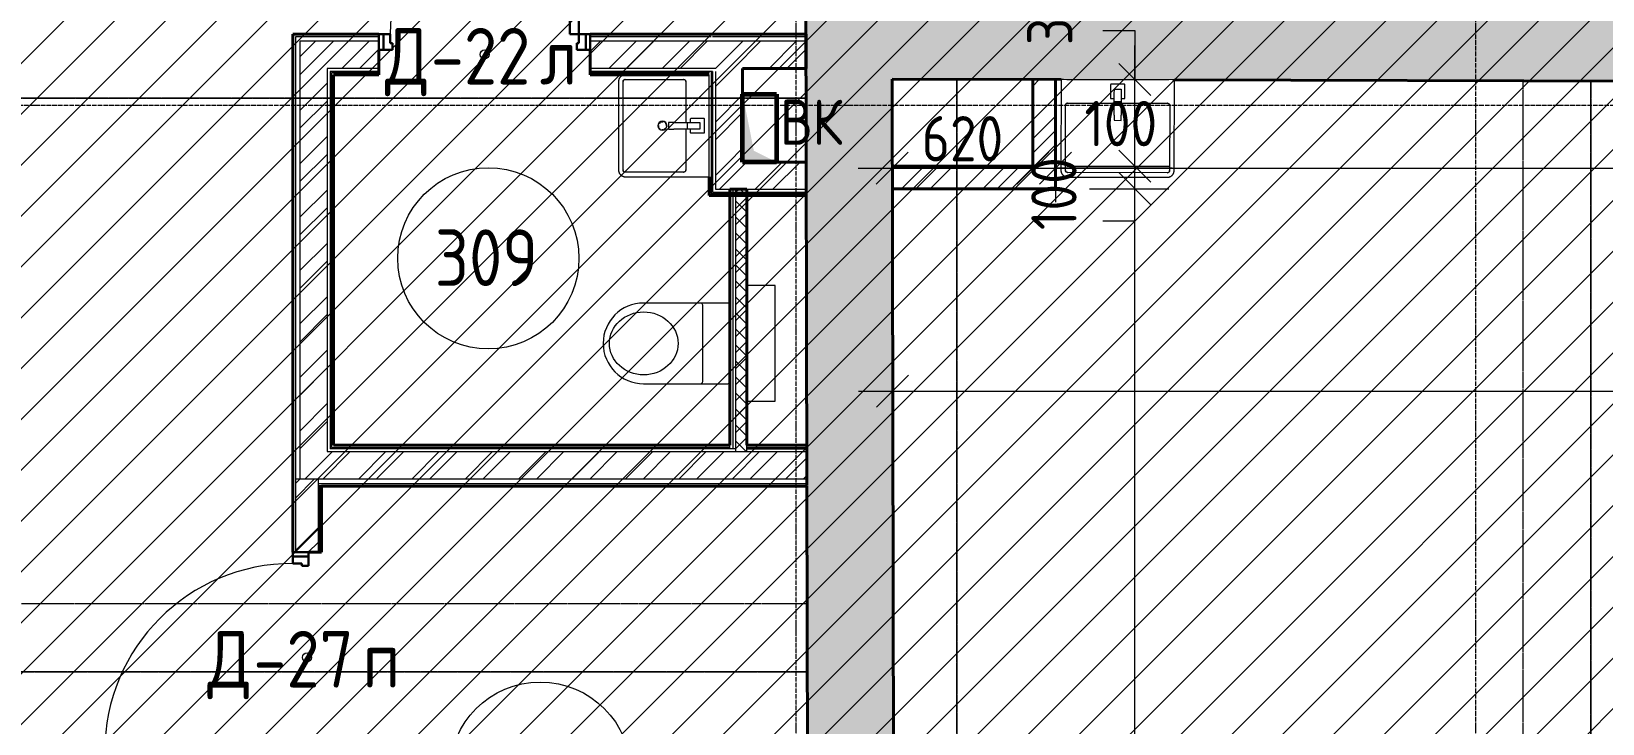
# Model space of a CAD drawing. Header units: millimetres. Extents: x -11886 to 379896, y -8130 to 47743.
# Drawn here: x 220311 to 227247, y 6026 to 9082 of the extents above; entities that cross this region are included whole.
import ezdxf

# ---------------------------------------------------------------- set-up
doc = ezdxf.new("R2010")
doc.units = ezdxf.units.MM
doc.linetypes.add('ADSK_Линия сетки', pattern=[25, 20, -2.5, 0, -2.5])
doc.linetypes.add('ADSK_Сверху', pattern=[4.5, 3, -1.5])
for name, color, linetype, lineweight in [('Аннотация', 7, 'Continuous', 9), ('Каркас', 7, 'Continuous', 18), ('Марки дверей', 7, 'Continuous', 20), ('Марки помещений', 7, 'Continuous', 20), ('Оси', 7, 'Continuous', 9), ('Размеры', 7, 'Continuous', 9), ('Узлы', 7, 'Continuous', 18)]:
    doc.layers.add(name, color=color, linetype=linetype, lineweight=lineweight)
for name, color, linetype, lineweight, true_color in [('Двери', 5, 'Continuous', 18, 0x0000ff), ('Линии', 7, 'Continuous', 9, 0x00a600), ('Обобщенные модели', 5, 'Continuous', 18, 0x0000ff), ('Сантехника', 5, 'Continuous', 18, 0x0000ff), ('Стены внутренние', 5, 'Continuous', 18, 0x0000ff), ('Стены штриховка', 5, 'Continuous', 18, 0x0000ff)]:
    doc.layers.add(name, color=color, linetype=linetype, lineweight=lineweight, true_color=true_color)
doc.styles.add('GOST Common_1', font='GOST_Common.ttf', dxfattribs={"width": 0.9, "height": 200})
doc.styles.add('GOST Common_2', font='GOST_Common.ttf', dxfattribs={"width": 0.9, "height": 250})
doc.dimstyles.new('ADSK_Основной_2_мм_Округление_до_1_мм', dxfattribs={"dimscale": 304.8, "dimtxt": 201.142999, "dimasz": 0.463911, "dimexe": 0.492126, "dimexo": 0.492126, "dimgap": 0.098425, "dimtad": 1, "dimdec": 0, "dimdsep": 46, "dimtxsty": 'GOST Common_1', "dimblk1": 'OBLIQUE', "dimblk2": 'OBLIQUE', "dimsah": 1, "dimcen": 0.09, "dimdle": 0.492126, "dimazin": 2, "dimtfac": 1, "dimtdec": 4, "dimtix": 1, "dimtmove": 0, "dimatfit": 3, "dimfxl": 1, "dimtvp": 1, "dimtolj": 1, "dimtzin": 0, "dimlwd": 20, "dimlwe": 20, "dimarcsym": 2})
doc.dimstyles.new('ADSK_Основной_2_мм_Округление_до_1_мм_1', dxfattribs={"dimscale": 304.8, "dimtxt": 201.142999, "dimasz": 0.463911, "dimexe": 0.492126, "dimexo": 0.492126, "dimgap": 0.098425, "dimtad": 1, "dimdec": 0, "dimdsep": 46, "dimtxsty": 'GOST Common_1', "dimblk1": 'OBLIQUE', "dimblk2": 'OBLIQUE', "dimsah": 1, "dimcen": 0.09, "dimdle": 0.492126, "dimazin": 2, "dimtfac": 1, "dimtdec": 4, "dimtix": 1, "dimtmove": 1, "dimatfit": 3, "dimfxl": 1, "dimtvp": 1, "dimtolj": 1, "dimtzin": 0, "dimlwd": 20, "dimlwe": 20, "dimarcsym": 2})
pattern_1 = [(45, (215977.25, 150), (-179.605, 179.605), []), (45, (216040.75, 150), (0, 359.21), []), (45, (215913.75, 150), (0, 359.21), [])]
pattern_2 = [(45, (215977.25, 150), (-117.8655, 117.8655), []), (45, (216055.83, 150), (-117.8655, 117.8655), [])]

# ---------------------------------------------------------------- blocks, each defined once
blk = doc.blocks.new('AC_Дверь_Однопольная - Д-22л 933х2200h-1983239-03 План 3-го этажа')
at = {"layer": 'Двери', "lineweight": 30}
for p, q in [((416.5, 923), (376.5, 923)), ((376.5, 923), (376.5, 90)), ((416.5, 90), (416.5, 923)), ((-446.5, 90), (-466.5, 90)), ((-466.5, 90), (-466.5, 20)), ((-416.5, 90), (-446.5, 90)), ((-446.5, 90), (-446.5, 20)), ((-446.5, 20), (-446.5, 90)), ((-416.5, 50), (-416.5, 90)), ((376.5, 90), (416.5, 90)), ((446.5, 90), (416.5, 90)), ((416.5, 90), (416.5, 50)), ((446.5, 20), (446.5, 90)), ((466.5, 90), (446.5, 90)), ((446.5, 90), (446.5, 20)), ((466.5, 20), (466.5, 90)), ((-466.5, 20), (-446.5, 20)), ((-446.5, 20), (-406.5, 20)), ((-406.5, 50), (-416.5, 50)), ((-406.5, 20), (-406.5, 50)), ((416.5, 50), (406.5, 50)), ((406.5, 50), (406.5, 20)), ((406.5, 20), (446.5, 20)), ((446.5, 20), (466.5, 20))]:
    blk.add_line(p, q, dxfattribs=at)
at = {"layer": 'Двери'}
blk.add_arc((416.5, 90), 833, 90, 180, dxfattribs=at)
blk = doc.blocks.new('AC_Дверь_Однопольная - Д-27п 930х2200h-1983248-03 План 3-го этажа')
at = {"layer": 'Двери', "lineweight": 30}
for p, q in [((-415, 893.5), (-375, 893.5)), ((-415, 63.5), (-415, 893.5)), ((-375, 893.5), (-375, 63.5)), ((-465, 63.5), (-445, 63.5)), ((-465, -6.5), (-465, 63.5)), ((-445, 63.5), (-415, 63.5)), ((-445, -6.5), (-445, 63.5)), ((-445, 63.5), (-445, -6.5)), ((-375, 63.5), (-415, 63.5)), ((-415, 63.5), (-415, 23.5)), ((-415, 23.5), (-405, 23.5)), ((-405, 23.5), (-405, -6.5)), ((405, 23.5), (415, 23.5)), ((405, -6.5), (405, 23.5)), ((415, 63.5), (445, 63.5)), ((415, 23.5), (415, 63.5)), ((445, 63.5), (445, -6.5)), ((445, 63.5), (465, 63.5)), ((445, -6.5), (445, 63.5)), ((465, 63.5), (465, -6.5)), ((-445, -6.5), (-465, -6.5)), ((-405, -6.5), (-445, -6.5)), ((445, -6.5), (405, -6.5)), ((465, -6.5), (445, -6.5))]:
    blk.add_line(p, q, dxfattribs=at)
at = {"layer": 'Двери'}
blk.add_arc((-415, 63.5), 830, 0, 90, dxfattribs=at)
blk = doc.blocks.new('Parametric_Porcelain_bathroom_sink_20774 - 450х400мм-2098795-03 План 3-го этажа')
at = {"layer": 'Сантехника'}
for p, q in [((320, 424), (-70, 424)), ((-100, 394), (-100, 24)), ((-80, 137.2), (-80, 394)), ((-70, 404), (320, 404)), ((330, 394), (330, 137.2)), ((350, 24), (350, 394)), ((140, 203.1), (110, 203.1)), ((110, 203.1), (110, 180.1)), ((140, 203.1), (110, 203.1)), ((110, 120.5), (110, 180.1)), ((140, 180.1), (140, 203.1)), ((140, 180.1), (140, 120.5)), ((110, 127.2), (-70, 127.2)), ((93.2, 105.2), (93.2, 45.6)), ((110, 107.1), (95.1, 107.1)), ((110, 85.5), (110, 120.5)), ((140, 120.5), (110, 120.5)), ((110, 65.5), (110, 85.5)), ((320, 127.2), (140, 127.2)), ((140, 120.5), (140, 85.5)), ((154.6, 107.1), (140, 107.1)), ((140, 85.5), (140, 65.5)), ((156.5, 45.6), (156.5, 105.2)), ((-100, 24), (-95, 24)), ((-95, 24), (-90, 24)), ((-90, 24), (340, 24)), ((94.7, 44.1), (155, 44.1)), ((140, 65.5), (110, 65.5)), ((340, 24), (345, 24)), ((345, 24), (350, 24))]:
    blk.add_line(p, q, dxfattribs=at)
at = {"layer": 'Сантехника', "flags": 128}
for points in [[(-70, 424), (-71.2, 424), (-72.4, 423.9), (-73.6, 423.8), (-74.8, 423.6), (-76, 423.4), (-77.1, 423.1), (-78.3, 422.8), (-79.4, 422.5), (-80.6, 422.1), (-81.7, 421.6), (-82.8, 421.1), (-83.9, 420.6), (-84.9, 420), (-85.9, 419.4), (-86.9, 418.8), (-87.9, 418.1), (-88.9, 417.3), (-89.8, 416.6), (-90.7, 415.7), (-91.5, 414.9), (-92.3, 414), (-93.1, 413.1), (-93.9, 412.2), (-94.6, 411.2), (-95.2, 410.2), (-95.9, 409.2), (-96.5, 408.1), (-97, 407.1), (-97.5, 406), (-98, 404.9), (-98.4, 403.7), (-98.7, 402.6), (-99.1, 401.4), (-99.3, 400.3), (-99.6, 399.1), (-99.7, 397.9), (-99.9, 396.7), (-100, 395.5), (-100, 394.3), (-100, 394)], [(350, 394), (350, 395.2), (349.9, 396.4), (349.8, 397.6), (349.6, 398.8), (349.4, 400), (349.1, 401.1), (348.8, 402.3), (348.5, 403.4), (348.1, 404.6), (347.6, 405.7), (347.1, 406.8), (346.6, 407.9), (346, 408.9), (345.4, 409.9), (344.8, 410.9), (344.1, 411.9), (343.3, 412.9), (342.6, 413.8), (341.7, 414.7), (340.9, 415.5), (340, 416.3), (339.1, 417.1), (338.2, 417.9), (337.2, 418.6), (336.2, 419.2), (335.2, 419.9), (334.1, 420.5), (333.1, 421), (332, 421.5), (330.9, 422), (329.7, 422.4), (328.6, 422.7), (327.4, 423.1), (326.3, 423.3), (325.1, 423.6), (323.9, 423.7), (322.7, 423.9), (321.5, 424), (320.3, 424), (320, 424)], [(-80, 394), (-80, 394.4), (-80, 394.8), (-79.9, 395.2), (-79.9, 395.6), (-79.8, 396), (-79.7, 396.4), (-79.6, 396.8), (-79.5, 397.1), (-79.4, 397.5), (-79.2, 397.9), (-79, 398.3), (-78.9, 398.6), (-78.7, 399), (-78.5, 399.3), (-78.3, 399.6), (-78, 400), (-77.8, 400.3), (-77.5, 400.6), (-77.2, 400.9), (-77, 401.2), (-76.7, 401.4), (-76.4, 401.7), (-76.1, 402), (-75.7, 402.2), (-75.4, 402.4), (-75.1, 402.6), (-74.7, 402.8), (-74.4, 403), (-74, 403.2), (-73.6, 403.3), (-73.2, 403.5), (-72.9, 403.6), (-72.5, 403.7), (-72.1, 403.8), (-71.7, 403.9), (-71.3, 403.9), (-70.9, 404), (-70.5, 404), (-70.1, 404), (-70, 404)], [(-79.9, 395.3), (-80, 394.9), (-80, 394.5), (-80, 394.1), (-80, 394)], [(-76, 402), (-76.3, 401.8), (-76.6, 401.5), (-76.9, 401.2), (-77.2, 401), (-77.4, 400.7)], [(-70, 404), (-70.4, 404), (-70.8, 404), (-71.2, 403.9), (-71.6, 403.9)], [(321.3, 403.9), (320.9, 404), (320.5, 404), (320.1, 404), (320, 404)], [(320, 404), (320.4, 404), (320.8, 404), (321.2, 403.9), (321.6, 403.9), (322, 403.8), (322.4, 403.7), (322.8, 403.6), (323.1, 403.5), (323.5, 403.4), (323.9, 403.2), (324.3, 403), (324.6, 402.9), (325, 402.7), (325.3, 402.5), (325.6, 402.3), (326, 402), (326.3, 401.8), (326.6, 401.5), (326.9, 401.2), (327.2, 401), (327.4, 400.7), (327.7, 400.4), (328, 400.1), (328.2, 399.7), (328.4, 399.4), (328.6, 399.1), (328.8, 398.7), (329, 398.4), (329.2, 398), (329.3, 397.6), (329.5, 397.2), (329.6, 396.9), (329.7, 396.5), (329.8, 396.1), (329.9, 395.7), (329.9, 395.3), (330, 394.9), (330, 394.5), (330, 394.1), (330, 394)], [(328, 400), (327.8, 400.3), (327.5, 400.6), (327.2, 400.9), (327, 401.2), (326.7, 401.4)], [(330, 394), (330, 394.4), (330, 394.8), (329.9, 395.2), (329.9, 395.6)], [(-80, 137.2), (-80, 136.8), (-80, 136.4), (-79.9, 136), (-79.9, 135.6)], [(-70, 127.2), (-70.4, 127.2), (-70.8, 127.2), (-71.2, 127.2), (-71.6, 127.3), (-72, 127.4), (-72.4, 127.5), (-72.8, 127.6), (-73.1, 127.7), (-73.5, 127.8), (-73.9, 128), (-74.3, 128.1), (-74.6, 128.3), (-75, 128.5), (-75.3, 128.7), (-75.6, 128.9), (-76, 129.2), (-76.3, 129.4), (-76.6, 129.7), (-76.9, 129.9), (-77.2, 130.2), (-77.4, 130.5), (-77.7, 130.8), (-78, 131.1), (-78.2, 131.4), (-78.4, 131.8), (-78.6, 132.1), (-78.8, 132.5), (-79, 132.8), (-79.2, 133.2), (-79.3, 133.5), (-79.5, 133.9), (-79.6, 134.3), (-79.7, 134.7), (-79.8, 135.1), (-79.9, 135.5), (-79.9, 135.9), (-80, 136.3), (-80, 136.7), (-80, 137.1), (-80, 137.2)], [(-78, 131.2), (-77.8, 130.9), (-77.5, 130.6), (-77.2, 130.3), (-77, 130), (-76.7, 129.7)], [(-71.3, 127.3), (-70.9, 127.2), (-70.5, 127.2), (-70.1, 127.2), (-70, 127.2)], [(330, 137.2), (330, 136.8), (330, 136.4), (329.9, 136), (329.9, 135.6), (329.8, 135.2), (329.7, 134.8), (329.6, 134.4), (329.5, 134), (329.4, 133.6), (329.2, 133.3), (329, 132.9), (328.9, 132.6), (328.7, 132.2), (328.5, 131.9), (328.3, 131.5), (328, 131.2), (327.8, 130.9), (327.5, 130.6), (327.2, 130.3), (327, 130), (326.7, 129.7), (326.4, 129.5), (326.1, 129.2), (325.7, 129), (325.4, 128.8), (325.1, 128.5), (324.7, 128.4), (324.4, 128.2), (324, 128), (323.6, 127.9), (323.2, 127.7), (322.9, 127.6), (322.5, 127.5), (322.1, 127.4), (321.7, 127.3), (321.3, 127.3), (320.9, 127.2), (320.5, 127.2), (320.1, 127.2), (320, 127.2)], [(320, 127.2), (320.4, 127.2), (320.8, 127.2), (321.2, 127.2), (321.6, 127.3)], [(326, 129.2), (326.3, 129.4), (326.6, 129.7), (326.9, 129.9), (327.2, 130.2), (327.4, 130.5)], [(329.9, 135.9), (330, 136.3), (330, 136.7), (330, 137.1), (330, 137.2)]]:
    blk.add_lwpolyline(points, dxfattribs=at)
at = {"layer": 'Сантехника'}
for centre, radius, start, end in [((125, 230), 20, 0, 180), ((125, 230), 20, 180, 360), ((125, 230), 18.2, 165.15778, 180), ((125, 230), 18.2, 180, 191.34075), ((125, 230), 16.3, 175.36727, 180), ((125, 230), 16.3, 175.36727, 180), ((125, 230), 16.3, 180, 198.62064), ((125, 230), 16.3, 180, 198.62064), ((125, 230), 18.2, 208.98332, 219.73377), ((125, 230), 18.2, 95.84531, 146.66266), ((125, 230), 16.3, 216.87489, 225), ((125, 230), 16.3, 216.87489, 225), ((125, 230), 18.2, 225, 229.4056), ((125, 230), 18.2, 232.75928, 242.71908), ((125, 230), 18.2, 265.13096, 274.18327), ((125, 230), 18.2, 85.13096, 94.18327), ((125, 230), 18.2, 278.65741, 326.66266), ((125, 230), 18.2, 52.75928, 62.71908), ((125, 230), 16.3, 36.87489, 45), ((125, 230), 16.3, 36.87489, 45), ((125, 230), 18.2, 45, 49.4056), ((125, 230), 18.2, 28.98332, 39.73377), ((125, 230), 16.3, 0, 18.62064), ((125, 230), 16.3, 0, 18.62064), ((125, 230), 16.3, 355.36727, 360), ((125, 230), 16.3, 355.36727, 360), ((125, 230), 18.2, 345.15778, 360), ((125, 230), 18.2, 0, 11.34075), ((95.1, 105.2), 1.87, 90, 180), ((95.1, 105.2), 1.87, 120, 150), ((95.1, 105.2), 1.87, 120, 150), ((95.1, 105.2), 1.87, 120, 150), ((154.6, 105.2), 1.87, 0, 90), ((154.6, 105.2), 1.87, 30, 60), ((154.6, 105.2), 1.87, 30, 60), ((154.6, 105.2), 1.87, 30, 60), ((94.7, 45.6), 1.49, 180, 270), ((155, 45.6), 1.49, 270, 360)]:
    blk.add_arc(centre, radius, start, end, dxfattribs=at)
blk = doc.blocks.new('Туалет подвесной-Moderna R-Laufen - 000 White-2284892-03 План 3-го этажа')
at = {"layer": 'Обобщенные модели'}
for p, q in [((-53, 419.3), (-53, 47.4)), ((303, 47.4), (303, 419.3)), ((-43.1, 157.8), (293.1, 157.8))]:
    blk.add_line(p, q, dxfattribs=at)
for centre, radius, start, end in [((125, 419.3), 178, 360, 180), ((-43.1, 167.7), 9.89, 180, 270), ((293.1, 167.7), 9.89, 270, 360), ((-43.1, 47.4), 9.89, 180, 270), ((293.1, 47.4), 9.89, 270, 360)]:
    blk.add_arc(centre, radius, start, end, dxfattribs=at)
blk.add_ellipse((125, 418.3), major_axis=(0, 151.6), ratio=0.916517, dxfattribs=at)
at = {"layer": 'Сантехника'}
for p, q in [((-130, -37.5), (-130, -162.5)), ((380, -162.5), (380, -37.5)), ((-130, -162.5), (380, -162.5))]:
    blk.add_line(p, q, dxfattribs=at)
blk = doc.blocks.new('Parametric_Porcelain_bathroom_sink_20774 - 500х430мм-V217-03 План 3-го этажа')
at = {"layer": 'Сантехника'}
for p, q in [((345, 570), (-95, 570)), ((-125, 540), (-125, 140)), ((-105, 253.2), (-105, 540)), ((-95, 550), (345, 550)), ((355, 540), (355, 253.2)), ((375, 140), (375, 540)), ((140, 319.1), (110, 319.1)), ((110, 319.1), (110, 296.1)), ((140, 319.1), (110, 319.1)), ((110, 236.5), (110, 296.1)), ((140, 296.1), (140, 319.1)), ((140, 296.1), (140, 236.5)), ((110, 243.2), (-95, 243.2)), ((93.2, 221.2), (93.2, 161.6)), ((110, 223.1), (95.1, 223.1)), ((110, 201.5), (110, 236.5)), ((140, 236.5), (110, 236.5)), ((345, 243.2), (140, 243.2)), ((140, 236.5), (140, 201.5)), ((154.6, 223.1), (140, 223.1)), ((156.5, 161.6), (156.5, 221.2)), ((-125, 140), (-120, 140)), ((-120, 140), (-115, 140)), ((-115, 140), (365, 140)), ((94.7, 160.1), (155, 160.1)), ((110, 181.5), (110, 201.5)), ((140, 181.5), (110, 181.5)), ((140, 201.5), (140, 181.5)), ((365, 140), (370, 140)), ((370, 140), (375, 140))]:
    blk.add_line(p, q, dxfattribs=at)
at = {"layer": 'Сантехника', "flags": 128}
for points in [[(-95, 570), (-96.2, 570), (-97.4, 569.9), (-98.6, 569.8), (-99.8, 569.6), (-101, 569.4), (-102.1, 569.1), (-103.3, 568.8), (-104.4, 568.5), (-105.6, 568.1), (-106.7, 567.6), (-107.8, 567.1), (-108.9, 566.6), (-109.9, 566), (-110.9, 565.4), (-111.9, 564.8), (-112.9, 564.1), (-113.9, 563.3), (-114.8, 562.6), (-115.7, 561.7), (-116.5, 560.9), (-117.3, 560), (-118.1, 559.1), (-118.9, 558.2), (-119.6, 557.2), (-120.2, 556.2), (-120.9, 555.2), (-121.5, 554.1), (-122, 553.1), (-122.5, 552), (-123, 550.9), (-123.4, 549.7), (-123.7, 548.6), (-124.1, 547.4), (-124.3, 546.3), (-124.6, 545.1), (-124.7, 543.9), (-124.9, 542.7), (-125, 541.5), (-125, 540.3), (-125, 540)], [(375, 540), (375, 541.2), (374.9, 542.4), (374.8, 543.6), (374.6, 544.8), (374.4, 546), (374.1, 547.1), (373.8, 548.3), (373.5, 549.4), (373.1, 550.6), (372.6, 551.7), (372.1, 552.8), (371.6, 553.9), (371, 554.9), (370.4, 555.9), (369.8, 556.9), (369.1, 557.9), (368.3, 558.9), (367.6, 559.8), (366.7, 560.7), (365.9, 561.5), (365, 562.3), (364.1, 563.1), (363.2, 563.9), (362.2, 564.6), (361.2, 565.2), (360.2, 565.9), (359.1, 566.5), (358.1, 567), (357, 567.5), (355.9, 568), (354.7, 568.4), (353.6, 568.7), (352.4, 569.1), (351.3, 569.3), (350.1, 569.6), (348.9, 569.7), (347.7, 569.9), (346.5, 570), (345.3, 570), (345, 570)], [(-105, 540), (-105, 540.4), (-105, 540.8), (-104.9, 541.2), (-104.9, 541.6), (-104.8, 542), (-104.7, 542.4), (-104.6, 542.8), (-104.5, 543.1), (-104.4, 543.5), (-104.2, 543.9), (-104, 544.3), (-103.9, 544.6), (-103.7, 545), (-103.5, 545.3), (-103.3, 545.6), (-103, 546), (-102.8, 546.3), (-102.5, 546.6), (-102.2, 546.9), (-102, 547.2), (-101.7, 547.4), (-101.4, 547.7), (-101.1, 548), (-100.7, 548.2), (-100.4, 548.4), (-100.1, 548.6), (-99.7, 548.8), (-99.4, 549), (-99, 549.2), (-98.6, 549.3), (-98.2, 549.5), (-97.9, 549.6), (-97.5, 549.7), (-97.1, 549.8), (-96.7, 549.9), (-96.3, 549.9), (-95.9, 550), (-95.5, 550), (-95.1, 550), (-95, 550)], [(-104.9, 541.3), (-105, 540.9), (-105, 540.5), (-105, 540.1), (-105, 540)], [(-101, 548), (-101.3, 547.8), (-101.6, 547.5), (-101.9, 547.2), (-102.2, 547), (-102.4, 546.7)], [(-95, 550), (-95.4, 550), (-95.8, 550), (-96.2, 549.9), (-96.6, 549.9)], [(346.3, 549.9), (345.9, 550), (345.5, 550), (345.1, 550), (345, 550)], [(345, 550), (345.4, 550), (345.8, 550), (346.2, 549.9), (346.6, 549.9), (347, 549.8), (347.4, 549.7), (347.8, 549.6), (348.1, 549.5), (348.5, 549.4), (348.9, 549.2), (349.3, 549), (349.6, 548.9), (350, 548.7), (350.3, 548.5), (350.6, 548.3), (351, 548), (351.3, 547.8), (351.6, 547.5), (351.9, 547.2), (352.2, 547), (352.4, 546.7), (352.7, 546.4), (353, 546.1), (353.2, 545.7), (353.4, 545.4), (353.6, 545.1), (353.8, 544.7), (354, 544.4), (354.2, 544), (354.3, 543.6), (354.5, 543.2), (354.6, 542.9), (354.7, 542.5), (354.8, 542.1), (354.9, 541.7), (354.9, 541.3), (355, 540.9), (355, 540.5), (355, 540.1), (355, 540)], [(353, 546), (352.8, 546.3), (352.5, 546.6), (352.2, 546.9), (352, 547.2), (351.7, 547.4)], [(355, 540), (355, 540.4), (355, 540.8), (354.9, 541.2), (354.9, 541.6)], [(-105, 253.2), (-105, 252.8), (-105, 252.4), (-104.9, 252), (-104.9, 251.6)], [(-95, 243.2), (-95.4, 243.2), (-95.8, 243.2), (-96.2, 243.2), (-96.6, 243.3), (-97, 243.4), (-97.4, 243.5), (-97.8, 243.6), (-98.1, 243.7), (-98.5, 243.8), (-98.9, 244), (-99.3, 244.1), (-99.6, 244.3), (-100, 244.5), (-100.3, 244.7), (-100.6, 244.9), (-101, 245.2), (-101.3, 245.4), (-101.6, 245.7), (-101.9, 245.9), (-102.2, 246.2), (-102.4, 246.5), (-102.7, 246.8), (-103, 247.1), (-103.2, 247.4), (-103.4, 247.8), (-103.6, 248.1), (-103.8, 248.5), (-104, 248.8), (-104.2, 249.2), (-104.3, 249.5), (-104.5, 249.9), (-104.6, 250.3), (-104.7, 250.7), (-104.8, 251.1), (-104.9, 251.5), (-104.9, 251.9), (-105, 252.3), (-105, 252.7), (-105, 253.1), (-105, 253.2)], [(-103, 247.2), (-102.8, 246.9), (-102.5, 246.6), (-102.2, 246.3), (-102, 246), (-101.7, 245.7)], [(-96.3, 243.3), (-95.9, 243.2), (-95.5, 243.2), (-95.1, 243.2), (-95, 243.2)], [(355, 253.2), (355, 252.8), (355, 252.4), (354.9, 252), (354.9, 251.6), (354.8, 251.2), (354.7, 250.8), (354.6, 250.4), (354.5, 250), (354.4, 249.6), (354.2, 249.3), (354, 248.9), (353.9, 248.6), (353.7, 248.2), (353.5, 247.9), (353.3, 247.5), (353, 247.2), (352.8, 246.9), (352.5, 246.6), (352.2, 246.3), (352, 246), (351.7, 245.7), (351.4, 245.5), (351.1, 245.2), (350.7, 245), (350.4, 244.8), (350.1, 244.5), (349.7, 244.4), (349.4, 244.2), (349, 244), (348.6, 243.9), (348.2, 243.7), (347.9, 243.6), (347.5, 243.5), (347.1, 243.4), (346.7, 243.3), (346.3, 243.3), (345.9, 243.2), (345.5, 243.2), (345.1, 243.2), (345, 243.2)], [(345, 243.2), (345.4, 243.2), (345.8, 243.2), (346.2, 243.2), (346.6, 243.3)], [(351, 245.2), (351.3, 245.4), (351.6, 245.7), (351.9, 245.9), (352.2, 246.2), (352.4, 246.5)], [(354.9, 251.9), (355, 252.3), (355, 252.7), (355, 253.1), (355, 253.2)]]:
    blk.add_lwpolyline(points, dxfattribs=at)
at = {"layer": 'Сантехника'}
for centre, radius, start, end in [((95.1, 221.2), 1.87, 90, 180), ((95.1, 221.2), 1.87, 120, 150), ((95.1, 221.2), 1.87, 120, 150), ((95.1, 221.2), 1.87, 120, 150), ((154.6, 221.2), 1.87, 0, 90), ((154.6, 221.2), 1.87, 30, 60), ((154.6, 221.2), 1.87, 30, 60), ((154.6, 221.2), 1.87, 30, 60), ((94.7, 161.6), 1.49, 180, 270), ((155, 161.6), 1.49, 270, 360)]:
    blk.add_arc(centre, radius, start, end, dxfattribs=at)
blk = doc.blocks.new('ADSK_Марка_Помещение_ОдноЗначение - Номер-247393-03 План 3-го этажа')
at = {"layer": 'Марки помещений'}
blk.add_circle((0, 0), 4, dxfattribs=at)
blk = doc.blocks.new('ADSK_Марка_Дверь - Типоразмер_ADSK_Марка-58376-03 План 3-го этажа')
at = {"layer": 'Марки дверей', "lineweight": 9}
blk.add_circle((0, 0), 0.2, dxfattribs=at)
blk = doc.blocks.new('_Oblique')
at = {"color": 0, "linetype": 'ByBlock', "lineweight": -2}
blk.add_line((-0.5, -0.5), (0.5, 0.5), dxfattribs=at)
blk = doc.blocks.new('*D2357')
at = {"layer": 'Defpoints', "color": 0, "transparency": 16777216}
for p in [(224112, 8387.8), (240548.3, 7593.7), (240548.3, 7493.7)]:
    blk.add_point(p, dxfattribs=at)
at = {"layer": 'Размеры', "color": 0, "lineweight": 20, "transparency": 16777216}
for p, q in [((224112, 8237.8), (224112, 7343.7)), ((223962, 7493.7), (240698.3, 7493.7)), ((240548.3, 7443.7), (240548.3, 7343.7))]:
    blk.add_line(p, q, dxfattribs=at)
at = {"layer": 'Размеры', "color": 0, "lineweight": 20, "transparency": 16777216, "xscale": 141.4, "yscale": 141.4, "zscale": 141.4, "rotation": 180}
blk.add_blockref('_Oblique', (224112, 7493.7), dxfattribs=at)
at = {"layer": 'Размеры', "color": 0, "lineweight": 20, "transparency": 16777216, "xscale": 141.4, "yscale": 141.4, "zscale": 141.4}
blk.add_blockref('_Oblique', (240548.3, 7493.7), dxfattribs=at)
at = {"layer": 'Размеры', "color": 0, "lineweight": 20, "transparency": 16777216, "insert": (232330.1, 7623.7), "char_height": 200, "width": 732.297, "attachment_point": 5, "style": 'GOST Common_1'}
blk.add_mtext('\\A1;16436', dxfattribs=at)
blk = doc.blocks.new('*D2362')
at = {"layer": 'Defpoints', "color": 0, "transparency": 16777216}
for p in [(224111, 8871.3), (224731.4, 8487.8), (224731.4, 8478.3)]:
    blk.add_point(p, dxfattribs=at)
at = {"layer": 'Размеры', "color": 0, "lineweight": 20, "transparency": 16777216}
for p, q in [((224111, 8721.3), (224111, 8328.3)), ((223961, 8478.3), (224881.4, 8478.3)), ((224731.4, 8337.8), (224731.4, 8328.3))]:
    blk.add_line(p, q, dxfattribs=at)
at = {"layer": 'Размеры', "color": 0, "lineweight": 20, "transparency": 16777216, "xscale": 141.4, "yscale": 141.4, "zscale": 141.4, "rotation": 180}
blk.add_blockref('_Oblique', (224111, 8478.3), dxfattribs=at)
at = {"layer": 'Размеры', "color": 0, "lineweight": 20, "transparency": 16777216, "xscale": 141.4, "yscale": 141.4, "zscale": 141.4}
blk.add_blockref('_Oblique', (224731.4, 8478.3), dxfattribs=at)
at = {"layer": 'Размеры', "color": 0, "lineweight": 20, "transparency": 16777216, "insert": (224421.2, 8608.3), "char_height": 200, "width": 454.106, "attachment_point": 5, "style": 'GOST Common_1'}
blk.add_mtext('\\A1;620', dxfattribs=at)
blk = doc.blocks.new('*D2363')
at = {"layer": 'Defpoints', "color": 0, "transparency": 16777216}
for p in [(224831.4, 8578.3), (224731.4, 8487.8), (224831.4, 8478.3)]:
    blk.add_point(p, dxfattribs=at)
at = {"layer": 'Размеры', "color": 0, "lineweight": 20, "transparency": 16777216}
for p, q in [((224581.4, 8478.3), (224981.4, 8478.3)), ((225346.9, 8478.3), (224831.4, 8478.3)), ((224831.4, 8428.3), (224831.4, 8328.3)), ((224731.4, 8337.8), (224731.4, 8328.3))]:
    blk.add_line(p, q, dxfattribs=at)
at = {"layer": 'Размеры', "color": 0, "lineweight": 20, "transparency": 16777216, "xscale": 141.4, "yscale": 141.4, "zscale": 141.4, "rotation": 180}
blk.add_blockref('_Oblique', (224731.4, 8478.3), dxfattribs=at)
at = {"layer": 'Размеры', "color": 0, "lineweight": 20, "transparency": 16777216, "xscale": 141.4, "yscale": 141.4, "zscale": 141.4}
blk.add_blockref('_Oblique', (224831.4, 8478.3), dxfattribs=at)
at = {"layer": 'Размеры', "color": 0, "lineweight": 20, "transparency": 16777216, "insert": (224959.4, 8775), "char_height": 200, "width": 409.104, "attachment_point": 1, "line_spacing_factor": 1.022761, "style": 'GOST Common_1'}
blk.add_mtext('\\A1;100', dxfattribs=at)
blk = doc.blocks.new('*D2364')
at = {"layer": 'Defpoints', "color": 0, "transparency": 16777216}
for p in [(224831.4, 8578.3), (231250.6, 8578.3), (231250.6, 8478.3)]:
    blk.add_point(p, dxfattribs=at)
at = {"layer": 'Размеры', "color": 0, "lineweight": 20, "transparency": 16777216}
for p, q in [((224681.4, 8478.3), (231400.6, 8478.3)), ((224831.4, 8428.3), (224831.4, 8328.3)), ((231250.6, 8428.3), (231250.6, 8328.3))]:
    blk.add_line(p, q, dxfattribs=at)
at = {"layer": 'Размеры', "color": 0, "lineweight": 20, "transparency": 16777216, "xscale": 141.4, "yscale": 141.4, "zscale": 141.4, "rotation": 180}
blk.add_blockref('_Oblique', (224831.4, 8478.3), dxfattribs=at)
at = {"layer": 'Размеры', "color": 0, "lineweight": 20, "transparency": 16777216, "xscale": 141.4, "yscale": 141.4, "zscale": 141.4}
blk.add_blockref('_Oblique', (231250.6, 8478.3), dxfattribs=at)
at = {"layer": 'Размеры', "color": 0, "lineweight": 20, "transparency": 16777216, "insert": (228041, 8608.3), "char_height": 200, "width": 580.928, "attachment_point": 5, "style": 'GOST Common_1'}
blk.add_mtext('\\A1;6419', dxfattribs=at)
blk = doc.blocks.new('*D2388')
at = {"layer": 'Defpoints', "color": 0, "transparency": 16777216}
for p in [(224831.4, 8387.8), (225182.6, 8387.8), (225082.6, 2889.5)]:
    blk.add_point(p, dxfattribs=at)
at = {"layer": 'Размеры', "color": 0, "lineweight": 20, "transparency": 16777216}
for p, q in [((225182.6, 2739.5), (225182.6, 8537.8)), ((224981.4, 8387.8), (225332.6, 8387.8)), ((225232.6, 2889.5), (225332.6, 2889.5))]:
    blk.add_line(p, q, dxfattribs=at)
at = {"layer": 'Размеры', "color": 0, "lineweight": 20, "transparency": 16777216, "xscale": 141.4, "yscale": 141.4, "zscale": 141.4}
for p, rotation in [((225182.6, 8387.8), 90), ((225182.6, 2889.5), 270)]:
    blk.add_blockref('_Oblique', p, dxfattribs=dict(at, rotation=rotation))
at = {"layer": 'Размеры', "color": 0, "lineweight": 20, "transparency": 16777216, "insert": (225052.6, 5638.6), "char_height": 200, "width": 625.93, "attachment_point": 5, "rotation": 90, "style": 'GOST Common_1'}
blk.add_mtext('\\A1;5498', dxfattribs=at)
blk = doc.blocks.new('*D2389')
at = {"layer": 'Defpoints', "color": 0, "transparency": 16777216}
for p in [(224731.4, 8487.8), (225182.6, 8487.8), (224831.4, 8387.8)]:
    blk.add_point(p, dxfattribs=at)
at = {"layer": 'Размеры', "color": 0, "lineweight": 20, "transparency": 16777216}
for p, q in [((225182.6, 8237.8), (225182.6, 8637.8)), ((224881.4, 8487.8), (225332.6, 8487.8)), ((224981.4, 8387.8), (225332.6, 8387.8)), ((225182.6, 8246.4), (225182.6, 8387.8)), ((225041.2, 8246.4), (225182.6, 8246.4))]:
    blk.add_line(p, q, dxfattribs=at)
at = {"layer": 'Размеры', "color": 0, "lineweight": 20, "transparency": 16777216, "xscale": 141.4, "yscale": 141.4, "zscale": 141.4}
for p, rotation in [((225182.6, 8487.8), 90), ((225182.6, 8387.8), 270)]:
    blk.add_blockref('_Oblique', p, dxfattribs=dict(at, rotation=rotation))
at = {"layer": 'Размеры', "color": 0, "lineweight": 20, "transparency": 16777216, "insert": (224724.9, 8205.2), "char_height": 200, "width": 409.104, "attachment_point": 1, "rotation": 90, "line_spacing_factor": 1.022761, "style": 'GOST Common_1'}
blk.add_mtext('\\A1;100', dxfattribs=at)
blk = doc.blocks.new('*D2390')
at = {"layer": 'Defpoints', "color": 0, "transparency": 16777216}
for p in [(224731.4, 8869.6), (225182.6, 8869.6), (224731.4, 8487.8)]:
    blk.add_point(p, dxfattribs=at)
at = {"layer": 'Размеры', "color": 0, "lineweight": 20, "transparency": 16777216}
for p, q in [((225041.2, 9085.7), (225182.6, 9085.7)), ((225182.6, 9085.7), (225182.6, 8869.6)), ((225182.6, 8337.8), (225182.6, 9019.6)), ((224881.4, 8869.6), (225332.6, 8869.6)), ((224881.4, 8487.8), (225332.6, 8487.8))]:
    blk.add_line(p, q, dxfattribs=at)
at = {"layer": 'Размеры', "color": 0, "lineweight": 20, "transparency": 16777216, "xscale": 141.4, "yscale": 141.4, "zscale": 141.4}
for p, rotation in [((225182.6, 8869.6), 90), ((225182.6, 8487.8), 270)]:
    blk.add_blockref('_Oblique', p, dxfattribs=dict(at, rotation=rotation))
at = {"layer": 'Размеры', "color": 0, "lineweight": 20, "transparency": 16777216, "insert": (224706.9, 9022), "char_height": 200, "width": 454.106, "attachment_point": 1, "rotation": 90, "line_spacing_factor": 1.022761, "style": 'GOST Common_1'}
blk.add_mtext('\\A1;382', dxfattribs=at)

msp = doc.modelspace()

# ---------------------------------------------------------------- hatches: boundary and pattern name
at = {"lineweight": 13, "true_color": 0x636466, "transparency": 33554559}
h = msp.add_hatch(dxfattribs=at)
h.set_pattern_fill('ANSI31', color=251, scale=50)
h.set_pattern_definition([(45, (215977.25, 85026.59), (-112.2532, 112.2532), [])])
h.paths.add_polyline_path([(265910.66, 8682.3), (272191.2, 8682.3), (272009.87, 43909.21), (262010.47, 43909.21), (262010.47, 21084.06), (262697.11, 21054.57), (262698.93, 11328.12), (216748.38, 11328.12), (216748.38, 8679.25), (216267.75, 8679.25), (216267.75, 456.79), (224250.25, 422.02), (224250.25, 2336.48), (234949.9, 2336.48), (234949.9, -2582.57), (247313.65, -2582.57), (247313.65, 2335.74), (258014.19, 2256.79), (258014.19, 300.23), (265910.66, 300.23)])
at = {"layer": 'Стены внутренние', "true_color": 0xc0c0c0}
msp.add_hatch(color=9, dxfattribs=at).paths.add_polyline_path([(223742.76, 2889.13), (224122.76, 2889.88), (224110.28, 9251.26), (223730.27, 9252.27), (223742.69, 2924.78)])
h = msp.add_hatch(color=9, dxfattribs=at)
h.paths.add_polyline_path([(258100.32, 8781.42), (258097.49, 9161.43), (251920.52, 9177.75), (251919.51, 8797.75), (258042.56, 8781.57)])
h.paths.add_polyline_path([(250419.52, 8801.72), (250420.34, 9181.72), (243349.52, 9200.41), (243348.51, 8820.41), (249544.59, 8804.03)])
h.paths.add_polyline_path([(241848.52, 8824.38), (241849.34, 9204.37), (234840.13, 9222.9), (234840.13, 8842.9), (241580.64, 8825.08)])
h.paths.add_polyline_path([(233339.13, 8846.87), (233339.95, 9226.87), (231140.59, 9232.68), (231139.59, 8852.68), (232774.02, 8848.36)])
h.paths.add_polyline_path([(229639.59, 8856.65), (229640.41, 9236.65), (224110.28, 9251.26), (224111.02, 8871.26), (227566.27, 8862.13)])
at = {"layer": 'Стены внутренние', "lineweight": 9}
h = msp.add_hatch(dxfattribs=at)
h.set_pattern_fill('FP_2', color=256, style=0, pattern_type=2)
h.set_pattern_definition(pattern_2)
h.paths.add_polyline_path([(222894.81, 8918.4), (223330.63, 8918.4), (223330.63, 9038.4), (222777.92, 9038.4), (222777.92, 8918.4)])
h.paths.add_polyline_path([(221726.95, 8918.4), (221844.92, 8918.4), (221844.92, 9038.4), (221496.13, 9038.4), (221496.13, 8918.4), (221616.13, 8918.4)])
h = msp.add_hatch(dxfattribs=at)
h.set_pattern_fill('FP_2', color=256, style=0, pattern_type=2)
h.set_pattern_definition(pattern_2)
h.paths.add_polyline_path([(223330.63, 8918.4), (223730.78, 8918.4), (223730.27, 9038.4), (223330.63, 9038.4), (223330.63, 8980.64)])
h = msp.add_hatch(dxfattribs=at)
h.set_pattern_fill('FP_2', color=256, style=0, pattern_type=2)
h.set_pattern_definition(pattern_2)
h.paths.add_polyline_path([(221616.13, 7226.87), (221616.13, 8918.4), (221496.13, 8918.4), (221496.47, 7226.87), (221576.13, 7226.87)])
h = msp.add_hatch(dxfattribs=at)
h.set_pattern_fill('FP_2', color=256, style=0, pattern_type=2)
h.set_pattern_definition(pattern_2)
h.paths.add_polyline_path([(223330.63, 8505.39), (223450.63, 8505.39), (223450.63, 8918.4), (223330.63, 8918.4), (223330.63, 8554.88)])
h = msp.add_hatch(dxfattribs=at)
h.set_pattern_fill('FP_1', color=256, style=0, pattern_type=2)
h.set_pattern_definition(pattern_1)
h.paths.add_polyline_path([(224831.42, 8387.79), (224831.42, 8869.36), (224731.42, 8869.36), (224731.42, 8387.79)])
h = msp.add_hatch(dxfattribs=at)
h.set_pattern_fill('FP_2', color=256, style=0, pattern_type=2)
h.set_pattern_definition(pattern_2)
h.paths.add_polyline_path([(223731.98, 8385.39), (223731.74, 8505.39), (223330.63, 8505.39), (223330.63, 8385.39), (223730.27, 8385.39)])
h = msp.add_hatch(dxfattribs=at)
h.set_pattern_fill('FP_1', color=256, style=0, pattern_type=2)
h.set_pattern_definition(pattern_1)
h.paths.add_polyline_path([(224111.97, 8387.79), (224731.42, 8387.79), (224731.42, 8487.79), (224111.78, 8487.79)])
h = msp.add_hatch(dxfattribs=at)
h.set_pattern_fill('FP_3', color=256, style=0, pattern_type=2)
h.set_pattern_definition([(45, (215977.254, 150), (-35.35534, 35.35534), []), (135, (215977.254, 150), (-35.35534, -35.35534), [])])
h.paths.add_polyline_path([(223419.62, 7226.87), (223469.62, 7226.87), (223469.62, 8385.39), (223419.62, 8385.39), (223419.62, 7238.74)])
h = msp.add_hatch(dxfattribs=at)
h.set_pattern_fill('FP_2', color=256, style=0, pattern_type=2)
h.set_pattern_definition(pattern_2)
h.paths.add_polyline_path([(223734.48, 7106.87), (223734.25, 7226.87), (221496.13, 7226.87), (221496.13, 7106.87), (223730.27, 7106.87)])
h = msp.add_hatch(dxfattribs=at)
h.set_pattern_fill('FP_1', color=256, style=0, pattern_type=2)
h.set_pattern_definition(pattern_1)
h.paths.add_polyline_path([(221476.13, 4537.85), (221576.13, 4537.85), (221576.13, 5853.4), (221476.13, 5853.4), (221476.13, 4817.93)])
h.paths.add_polyline_path([(221534.13, 6783.4), (221576.13, 6783.4), (221576.13, 7106.87), (221476.13, 7106.87), (221476.13, 6783.4)])
at = {"layer": 'Узлы', "true_color": 0x808080}
msp.add_hatch(color=8, dxfattribs=at).paths.add_polyline_path([(223500.13, 8505.39), (223600.63, 8505.39), (223500.13, 8554.88), (223450.63, 8805.39), (223450.63, 8505.39), (223478.74, 8505.39)])

# ---------------------------------------------------------------- linework, layer by layer
at = {"layer": 'Каркас', "color": 253, "linetype": 'ADSK_Сверху', "true_color": 0xb2b2b2}
for p, q in [((223731.19, 8786.79), (223730.6, 9086.79)), ((224395.73, 8870.51), (224111.02, 8871.26)), ((224111.02, 8871.26), (224122.76, 2889.88)), ((224395.73, 2609.79), (224395.73, 8870.51)), ((227195.73, 8863.11), (226895.73, 8863.9)), ((226895.73, 8863.9), (226895.73, 2609.73)), ((227195.73, 2609.73), (227195.73, 8863.11)), ((216376.45, 8786.79), (223731.19, 8786.79)), ((223735.57, 6555.35), (216424.93, 6555.35)), ((223736.15, 6255.35), (223735.57, 6555.35)), ((216424.93, 6255.35), (223736.15, 6255.35))]:
    msp.add_line(p, q, dxfattribs=at)
at = {"layer": 'Каркас', "color": 253, "linetype": 'ADSK_Сверху', "true_color": 0xaaaaaa}
for p, q in [((223730.6, 9086.79), (223731.19, 8786.79)), ((224122.76, 2889.88), (224111.02, 8871.26)), ((224111.02, 8871.26), (224395.73, 8870.51)), ((224395.73, 8870.51), (224395.73, 2609.79)), ((226895.73, 8863.9), (226895.73, 2609.73)), ((226895.73, 8863.9), (227195.73, 8863.11)), ((227195.73, 8863.11), (227195.73, 2609.73)), ((223731.19, 8786.79), (216376.45, 8786.79)), ((223735.57, 6555.35), (216424.93, 6555.35)), ((223735.57, 6555.35), (223736.15, 6255.35)), ((223736.15, 6255.35), (216424.93, 6255.35))]:
    msp.add_line(p, q, dxfattribs=at)
at = {"layer": 'Линии', "lineweight": 60}
for p, q in [((223450.63, 8805.39), (223600.63, 8805.39)), ((223450.63, 8505.39), (223450.63, 8805.39)), ((223600.63, 8805.39), (223600.63, 8505.39)), ((223600.63, 8505.39), (223450.63, 8505.39))]:
    msp.add_line(p, q, dxfattribs=at)
at = {"layer": 'Оси', "linetype": 'ADSK_Линия сетки'}
for p, q in [((223687.16, -5309.21), (223687.16, 21818.8)), ((226687.16, -5309.21), (226687.16, 21818.8)), ((204891.03, 8756.79), (273118.97, 8756.79))]:
    msp.add_line(p, q, dxfattribs=at)
at = {"layer": 'Стены внутренние', "color": 18, "lineweight": 40, "true_color": 0x000000}
for p, q in [((223730.27, 9252.27), (223734.54, 7076.87)), ((221844.92, 9070.4), (221464.13, 9070.4)), ((221464.13, 9070.4), (221464.13, 6783.4)), ((223730.78, 9070.4), (222777.92, 9070.4)), ((223730.78, 8918.4), (223730.78, 9070.4)), ((221844.92, 8890.4), (221844.92, 9000.4)), ((222777.92, 9000.4), (222777.92, 8890.4)), ((221644.13, 8890.4), (221844.92, 8890.4)), ((221644.13, 7254.87), (221644.13, 8890.4)), ((222777.92, 8890.4), (223302.63, 8890.4)), ((223450.63, 8505.39), (223450.63, 8918.4)), ((223450.63, 8918.4), (223730.78, 8918.4)), ((224122.76, 2889.88), (224111.02, 8871.26)), ((224111.02, 8871.26), (224856.86, 8869.29)), ((224731.42, 8869.62), (224731.42, 8487.79)), ((224831.42, 8387.79), (224831.42, 8869.36)), ((225356.51, 8867.97), (229639.59, 8856.65)), ((223731.74, 8505.39), (223450.63, 8505.39)), ((224731.42, 8487.79), (224111.78, 8487.79)), ((223302.63, 8440.57), (223302.63, 8357.39)), ((223302.63, 8357.39), (223732.03, 8357.39)), ((223469.62, 8385.39), (223394.62, 8385.39)), ((223394.62, 8385.39), (223394.62, 7254.87)), ((223469.62, 7254.87), (223469.62, 8385.39)), ((224111.97, 8387.79), (224831.42, 8387.79)), ((223394.62, 7254.87), (221644.13, 7254.87)), ((223734.19, 7254.87), (223469.62, 7254.87)), ((221591.13, 7074.87), (223734.55, 7074.87)), ((221591.13, 6783.4), (221591.13, 7074.87)), ((223734.55, 7074.87), (223742.76, 2889.13)), ((221534.13, 6783.4), (221591.13, 6783.4))]:
    msp.add_line(p, q, dxfattribs=at)
at = {"layer": 'Стены штриховка'}
for p, q in [((221844.92, 9068.4), (221464.13, 9068.4)), ((221464.13, 9058.4), (221466.13, 9058.4)), ((221466.13, 9070.4), (221466.13, 7076.87)), ((221844.92, 9058.4), (221476.13, 9058.4)), ((221476.13, 9058.4), (221476.13, 6783.4)), ((221844.92, 9038.4), (221496.13, 9038.4)), ((221496.13, 9038.4), (221496.13, 7106.87)), ((223302.63, 9068.4), (222777.92, 9068.4)), ((223311.63, 9058.4), (222777.92, 9058.4)), ((223730.78, 9038.4), (222777.92, 9038.4)), ((223302.63, 9068.4), (223302.63, 9070.4)), ((223730.78, 9068.4), (223311.63, 9068.4)), ((223730.78, 9058.4), (223317.63, 9058.4)), ((221844.92, 8918.4), (221616.13, 8918.4)), ((221616.13, 8918.4), (221616.13, 7226.87)), ((221844.92, 8905.4), (221629.13, 8905.4)), ((221629.13, 8905.4), (221629.13, 7239.87)), ((221844.92, 8899.4), (221635.13, 8899.4)), ((221635.13, 8899.4), (221635.13, 7245.87)), ((223330.63, 8918.4), (222777.92, 8918.4)), ((223317.63, 8905.4), (222777.92, 8905.4)), ((223302.63, 8899.4), (222777.92, 8899.4)), ((223302.63, 8899.4), (223302.63, 8905.4)), ((223311.63, 8905.4), (223311.63, 8366.39)), ((223317.63, 8905.4), (223317.63, 8372.39)), ((223330.63, 8905.4), (223330.63, 8385.39)), ((223311.63, 8366.39), (223732.01, 8366.39)), ((223317.63, 8372.39), (223732, 8372.39)), ((223330.63, 8385.39), (223731.98, 8385.39)), ((223406.62, 8385.39), (223406.62, 7239.87)), ((223418.62, 8385.39), (223418.62, 7239.87)), ((223419.62, 8385.39), (223419.62, 7226.87)), ((221616.13, 7226.87), (223734.25, 7226.87)), ((223418.62, 7239.87), (221629.13, 7239.87)), ((221635.13, 7245.87), (223394.62, 7245.87)), ((223394.62, 7239.87), (223394.62, 7254.87)), ((223469.62, 7226.87), (223469.62, 7254.87)), ((223469.62, 7245.87), (223734.21, 7245.87)), ((223469.62, 7239.87), (223734.22, 7239.87)), ((221466.13, 7086.87), (221464.13, 7086.87)), ((221476.13, 7106.87), (223734.48, 7106.87)), ((221576.13, 7106.87), (221576.13, 6783.4)), ((221576.13, 7086.87), (223734.52, 7086.87)), ((221576.13, 7076.87), (223734.54, 7076.87)), ((223734.55, 7074.87), (223734.54, 7076.87)), ((221466.13, 7074.87), (221464.13, 7074.87)), ((221466.13, 7074.87), (221466.13, 6783.4)), ((221591.13, 7074.87), (221576.13, 7074.87)), ((221582.13, 7074.87), (221582.13, 6783.4))]:
    msp.add_line(p, q, dxfattribs=at)

# ---------------------------------------------------------------- block references
at = {"layer": 'Двери'}
msp.add_blockref('AC_Дверь_Однопольная - Д-22л 933х2200h-1983239-03 План 3-го этажа', (222311.42, 8980.4), dxfattribs=at)
at = {"layer": 'Двери', "rotation": 90.0000000000001}
msp.add_blockref('AC_Дверь_Однопольная - Д-27п 930х2200h-1983248-03 План 3-го этажа', (221527.63, 6318.4), dxfattribs=at)
at = {"layer": 'Марки дверей', "xscale": 99.99999999999993, "yscale": 99.99999999999993, "zscale": 99.99999999999993}
for p in [(222311.42, 8980.4), (221527.63, 6318.4)]:
    msp.add_blockref('ADSK_Марка_Дверь - Типоразмер_ADSK_Марка-58376-03 План 3-го этажа', p, dxfattribs=at)
at = {"layer": 'Марки помещений', "xscale": 99.99999999999993, "yscale": 99.99999999999993, "zscale": 99.99999999999993}
for p in [(222327.74, 8080.34), (222556.9, 5809.71)]:
    msp.add_blockref('ADSK_Марка_Помещение_ОдноЗначение - Номер-247393-03 План 3-го этажа', p, dxfattribs=at)
at = {"layer": 'Сантехника'}
for name, p, rotation in [('Parametric_Porcelain_bathroom_sink_20774 - 450х400мм-2098795-03 План 3-го этажа', (223326.63, 8540.4), 89.9999999999999), ('Parametric_Porcelain_bathroom_sink_20774 - 500х430мм-V217-03 План 3-го этажа', (225232.05, 9008.3), 179.8485505277053), ('Туалет подвесной-Moderna R-Laufen - 000 White-2284892-03 План 3-го этажа', (223432.12, 7579.87), 89.9999999999999)]:
    msp.add_blockref(name, p, dxfattribs=dict(at, rotation=rotation))

# ---------------------------------------------------------------- texts
at = {"layer": 'Аннотация', "insert": (223615.57, 8781.48), "char_height": 200, "width": 360.7594, "attachment_point": 1, "style": 'GOST Common_1'}
msp.add_mtext('ВК', dxfattribs=at)
at = {"layer": 'Марки дверей', "lineweight": 9, "char_height": 250, "attachment_point": 1, "style": 'GOST Common_2'}
for s, insert, width in [('\\fGOST Common|b0|i0|c204|p34|;\\W.9;Д', (221871.59, 9097.41), 245.3164), ('-22', (222073.99, 9097.41), 584.4302), ('\\fGOST Common|b0|i0|c204|p34|;\\W.9;л', (222556.2, 9097.41), 194.8101), ('\\fGOST Common|b0|i0|c204|p34|;\\W.9;Д', (221087.8, 6435.41), 245.3164), ('-27', (221290.21, 6435.41), 584.4302), ('\\fGOST Common|b0|i0|c204|p34|;\\W.9;п', (221772.41, 6435.41), 194.8101)]:
    msp.add_mtext(s, dxfattribs=dict(at, insert=insert, width=width))
at = {"layer": 'Марки помещений', "lineweight": 9, "insert": (222091.49, 8208.07), "char_height": 250, "width": 584.4302, "attachment_point": 1, "style": 'GOST Common_2'}
msp.add_mtext('309', dxfattribs=at)

# ---------------------------------------------------------------- dimensions: what is measured, and where the dimension line sits
at = {"layer": 'Размеры', "lineweight": 20}
for base, p1, p2, override, picture, middle in [((225182.63, 8869.62), (224731.42, 8487.79), (224731.42, 8869.62), {"dimpost": '<>', "dimfxl": 381.832769}, '*D2390', (225024.6, 9085.67)), ((225182.63, 8487.79), (224831.42, 8387.79), (224731.42, 8487.79), {"dimpost": '<>', "dimfxl": 141.421356}, '*D2389', (225024.6, 8266.64))]:
    dim = msp.add_linear_dim(base=base, p1=p1, p2=p2, angle=90, dimstyle='ADSK_Основной_2_мм_Округление_до_1_мм_1', override=override, dxfattribs=at)
    dim.commit()
    dim.dimension.update_dxf_attribs({"geometry": picture, "text_midpoint": middle, "dimtype": 160, "text_rotation": 90})
for base, p1, p2, override, picture, middle in [((224731.42, 8478.34), (224111.02, 8871.26), (224731.42, 8487.79), {"dimpost": '<>', "dimfxl": 729.347276}, '*D2362', (224421.22, 8608.34)), ((231250.65, 8478.34), (224831.42, 8578.32), (231250.65, 8578.32), {"dimpost": '<>', "dimfxl": 6419.222237}, '*D2364', (228041.03, 8608.34)), ((240548.31, 7493.72), (224111.97, 8387.79), (240548.31, 7593.71), {"dimpost": '<>', "dimfxl": 16455.506006}, '*D2357', (232330.14, 7623.72))]:
    dim = msp.add_linear_dim(base=base, p1=p1, p2=p2, dimstyle='ADSK_Основной_2_мм_Округление_до_1_мм', override=override, dxfattribs=at)
    dim.commit()
    dim.dimension.update_dxf_attribs({"geometry": picture, "text_midpoint": middle})
dim = msp.add_linear_dim(base=(224831.42, 8478.34), p1=(224731.42, 8487.79), p2=(224831.42, 8578.32), dimstyle='ADSK_Основной_2_мм_Округление_до_1_мм_1', override={"dimpost": '<>', "dimfxl": 134.895473}, dxfattribs=at)
dim.commit()
dim.dimension.update_dxf_attribs({"geometry": '*D2363', "text_midpoint": (225163.95, 8636.37), "dimtype": 160})
dim = msp.add_linear_dim(base=(225182.63, 8387.79), p1=(225082.65, 2889.5), p2=(224831.42, 8387.79), angle=90, dimstyle='ADSK_Основной_2_мм_Округление_до_1_мм', override={"dimpost": '<>', "dimfxl": 5504.020316}, dxfattribs=at)
dim.commit()
dim.dimension.update_dxf_attribs({"geometry": '*D2388', "text_midpoint": (225052.63, 5638.65)})

doc.saveas('drawing.dxf')
